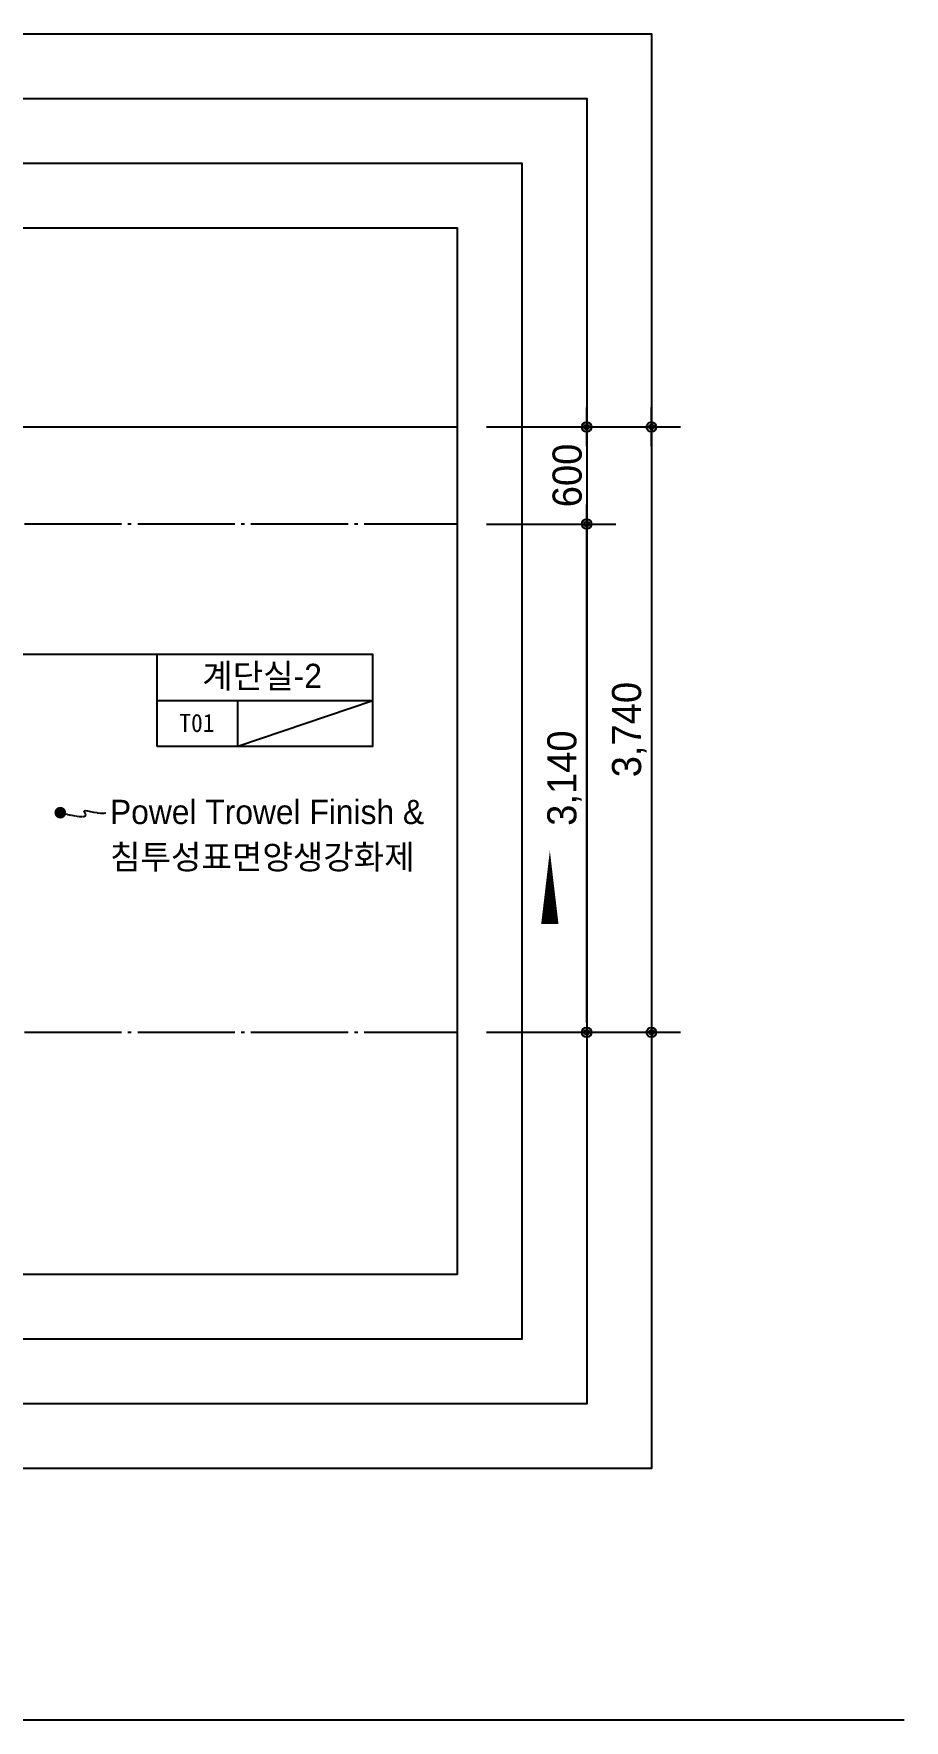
# Model space of a CAD drawing. Header units: millimetres. Extents: x 252711992 to 505989238, y 504776675 to 1009617600.
# Drawn here: x 252994812 to 253000192, y 504818337 to 504828757 of the extents above; entities that cross this region are included whole.
import ezdxf
from ezdxf.enums import TextEntityAlignment as Align
from ezdxf.xclip import XClip

# ---------------------------------------------------------------- set-up
doc = ezdxf.new("R2010")
doc.units = ezdxf.units.MM
doc.header["$XCLIPFRAME"] = 0
doc.linetypes.add('CEN', pattern=[35, 30, -2, 1, -2])
for name, color, linetype in [('$ZCDB_AUDIT_GENERATED_600D18', 7, 'Continuous'), ('4A.TEC CEN', 1, 'CEN'), ('4A.TEC TEXT', 7, 'Continuous'), ('CEN', 1, 'CEN'), ('ROM', 7, 'Continuous'), ('SYM', 1, 'Continuous'), ('TEXT', 7, 'Continuous'), ('㈜SE&C TEXT', 7, 'Continuous')]:
    doc.layers.add(name, color=color, linetype=linetype)
doc.layers.add('DEFPOINT', color=135, linetype='Continuous', plot=False)
doc.styles.add('1', font='')
doc.styles.add('나눔고딕', font='')
doc.styles.add('돋움', font='')
doc.styles.get('1').set_extended_font_data('DotumChe')
doc.styles.get('나눔고딕').set_extended_font_data('Dotum')
doc.styles.get('돋움').set_extended_font_data('Dotum')
doc.dimstyles.new('DIM_600(외부치수)', dxfattribs={"dimscale": 400, "dimtxt": 3.3, "dimasz": 1, "dimexe": 2, "dimexo": 2, "dimgap": 1, "dimtad": 1, "dimdec": 0, "dimdsep": 46, "dimlunit": 6, "dimtxsty": '나눔고딕', "dimblk1": 'DIMDOT', "dimblk2": 'DIMDOT', "dimsah": 1, "dimcen": 2.5, "dimdle": 1.5, "dimclrd": 8, "dimclre": 8, "dimclrt": 3, "dimadec": 0, "dimazin": 0, "dimtfac": 1, "dimtdec": 0, "dimtix": 1, "dimtmove": 2, "dimatfit": 3, "dimldrblk": 'DIMDOT', "dimfxl": 1, "dimtvp": 1, "dimtolj": 1, "dimtzin": 0, "dimarcsym": 0})

# ---------------------------------------------------------------- blocks, each defined once
blk = doc.blocks.new('dwgFD3B')
at = {"layer": '4A.TEC CEN', "color": 250, "ltscale": 500}
blk.add_line((49194.51, -103936.83, -3333.33), (358000, -103936.83, -3333.33), dxfattribs=at)
blk = doc.blocks.new('A$C6C9969DE')
at = {"layer": 'ROM', "color": 0, "linetype": 'Continuous'}
for p, q in [((0, 510), (2400, 510)), ((900, 0), (900, 510))]:
    blk.add_line(p, q, dxfattribs=at)
blk.add_lwpolyline([(0, 0), (2400, 0), (2400, 1020), (0, 1020)], close=True, dxfattribs=at)
blk = doc.blocks.new('sa987w')
at = {"layer": 'CEN'}
blk.add_lwpolyline([(-193684, 4338697), (-193578, 4338673), (-193508, 4338662), (-193468, 4338661), (-193450, 4338667), (-193447, 4338679), (-193453, 4338692), (-193460, 4338704), (-193462, 4338713), (-193452, 4338716), (-193432, 4338714), (-193405, 4338709), (-193373, 4338703), (-193340, 4338697), (-193309, 4338693), (-193281, 4338692), (-193261, 4338697)], dxfattribs=at)
at = {"layer": '㈜SE&C TEXT', "color": 1, "const_width": 53.8}
blk.add_lwpolyline([(-193711, 4338697, -1), (-193657, 4338697, -1)], format="xyb", close=True, dxfattribs=at)
at = {"layer": '4A.TEC TEXT', "style": '돋움'}
for s, p in [('Powel Trowel Finish &', (-193223, 4338704)), ('침투성표면양생강화제', (-193223, 4338287))]:
    blk.add_text(s, height=225, dxfattribs=at).set_placement(p, align=Align.MIDDLE_LEFT)
blk = doc.blocks.new('DIMDOT')
at = {"color": 0}
blk.add_line((-2, 0), (2, 0), dxfattribs=at)
for radius in [0.5, 0.25]:
    blk.add_circle((0, 0), radius, dxfattribs=at)
blk = doc.blocks.new('*D854')
at = {"layer": '$ZCDB_AUDIT_GENERATED_600D18', "color": 8, "lineweight": -2, "transparency": 16777216}
for p, q in [((252997609, 504826328), (252998409, 504826328)), ((252998229, 504826268), (252998229, 504825788)), ((252997609, 504825728), (252998409, 504825728))]:
    blk.add_line(p, q, dxfattribs=at)
at = {"layer": 'Defpoints', "color": 0, "transparency": 16777216}
for p in [(252997429, 504826328, 0), (252997429, 504825728, 0), (252998229, 504825728)]:
    blk.add_point(p, dxfattribs=at)
at = {"layer": '$ZCDB_AUDIT_GENERATED_600D18', "color": 8, "lineweight": -2, "transparency": 16777216, "xscale": 60, "yscale": 60, "zscale": 60}
for p, rotation in [((252998229, 504826328), 90), ((252998229, 504825728), 270)]:
    blk.add_blockref('DIMDOT', p, dxfattribs=dict(at, rotation=rotation))
at = {"layer": '$ZCDB_AUDIT_GENERATED_600D18', "color": 3, "transparency": 16777216, "insert": (252998109, 504826028), "char_height": 180, "attachment_point": 5, "rotation": 90, "style": '나눔고딕'}
blk.add_mtext('\\A1;600', dxfattribs=at)
blk = doc.blocks.new('*D855')
at = {"layer": '$ZCDB_AUDIT_GENERATED_600D18', "color": 8, "lineweight": -2, "transparency": 16777216}
for p, q in [((252997609, 504825728), (252998409, 504825728)), ((252998229, 504822648), (252998229, 504825668)), ((252997609, 504822588), (252998409, 504822588))]:
    blk.add_line(p, q, dxfattribs=at)
at = {"layer": 'Defpoints', "color": 0, "transparency": 16777216}
for p in [(252997429, 504825728, 0), (252998229, 504825728), (252997429, 504822588, 0)]:
    blk.add_point(p, dxfattribs=at)
at = {"layer": '$ZCDB_AUDIT_GENERATED_600D18', "color": 8, "lineweight": -2, "transparency": 16777216, "xscale": 60, "yscale": 60, "zscale": 60}
for p, rotation in [((252998229, 504825728), 90), ((252998229, 504822588), 270)]:
    blk.add_blockref('DIMDOT', p, dxfattribs=dict(at, rotation=rotation))
at = {"layer": '$ZCDB_AUDIT_GENERATED_600D18', "color": 3, "transparency": 16777216, "insert": (252998092, 504824158), "char_height": 180, "attachment_point": 5, "rotation": 90, "style": '나눔고딕'}
blk.add_mtext('\\A1;3,140', dxfattribs=at)
blk = doc.blocks.new('*D856')
at = {"layer": '$ZCDB_AUDIT_GENERATED_600D18', "color": 8, "lineweight": -2, "transparency": 16777216}
for p, q in [((252997609, 504826328), (252998809, 504826328)), ((252998629, 504826268), (252998629, 504822648)), ((252997609, 504822588), (252998809, 504822588))]:
    blk.add_line(p, q, dxfattribs=at)
at = {"layer": 'Defpoints', "color": 0, "transparency": 16777216}
for p in [(252997429, 504826328, 0), (252997429, 504822588, 0), (252998629, 504822588)]:
    blk.add_point(p, dxfattribs=at)
at = {"layer": '$ZCDB_AUDIT_GENERATED_600D18', "color": 8, "lineweight": -2, "transparency": 16777216, "xscale": 60, "yscale": 60, "zscale": 60}
for p, rotation in [((252998629, 504826328), 90), ((252998629, 504822588), 270)]:
    blk.add_blockref('DIMDOT', p, dxfattribs=dict(at, rotation=rotation))
at = {"layer": '$ZCDB_AUDIT_GENERATED_600D18', "color": 3, "transparency": 16777216, "insert": (252998492, 504824458), "char_height": 180, "attachment_point": 5, "rotation": 90, "style": '나눔고딕'}
blk.add_mtext('\\A1;3,740', dxfattribs=at)

msp = doc.modelspace()

# ---------------------------------------------------------------- linework, layer by layer
msp.add_line((252996073.03, 504824355.34), (252996906.36, 504824638.67))
at = {"layer": '4A.TEC CEN', "ltscale": 20}
for p, q in [((252985654.04, 504825728.18), (252997429.04, 504825728.18)), ((252985654.04, 504822588.18), (252997429.04, 504822588.18))]:
    msp.add_line(p, q, dxfattribs=at)
at = {"layer": 'DEFPOINT'}
msp.add_line((253000191.54, 504818337.29, 3333.33), (252963991.54, 504818337.29, 3333.33), dxfattribs=at)
at = {"layer": 'DEFPOINT', "elevation": 3333.33}
for points in [[(252984454.04, 504828757.16), (252998629.04, 504828757.16), (252998629.04, 504819892.16), (252984454.04, 504819892.16)], [(252984854.04, 504828357.16), (252998229.04, 504828357.16), (252998229.04, 504820292.16), (252984854.04, 504820292.16)], [(252985254.04, 504827957.16), (252997829.04, 504827957.16), (252997829.04, 504820692.16), (252985254.04, 504820692.16)], [(252985654.04, 504827557.16), (252997429.04, 504827557.16), (252997429.04, 504821092.16), (252985654.04, 504821092.16)]]:
    msp.add_lwpolyline(points, close=True, dxfattribs=at)
at = {"layer": 'SYM'}
msp.add_lwpolyline([(252998001.17, 504823709.99, 0, 106.74, 0), (252998001.17, 504823257.12, 0, 0, 0), (252996688.22, 504823257.12, 0, 0, 0)], format="xyseb", dxfattribs=at)
at = {"layer": 'TEXT'}
msp.add_line((252995573.03, 504824922.01), (252994152.54, 504824922.01), dxfattribs=at)

# ---------------------------------------------------------------- block references
ref = msp.add_blockref('dwgFD3B', (252746521.61, 504930265.01, -1666.22))
XClip(ref).set_block_clipping_path([(239132.4286797941, -109172.850899756), (250907.4286811948, -102707.850900948)])
at = {"layer": '4A.TEC TEXT', "xscale": 0.6666666666666666, "yscale": 0.6666666666666666, "zscale": 0.6666666666666666}
msp.add_blockref('sa987w', (253124098.45, 501931479.8, 4999.55), dxfattribs=at)
at = {"layer": 'TEXT', "xscale": 0.5555555568112274, "yscale": 0.5555555568112274, "zscale": 0.5555555568112274}
msp.add_blockref('A$C6C9969DE', (252995573.03, 504824355.34), dxfattribs=at)

# ---------------------------------------------------------------- texts
at = {"layer": 'TEXT'}
for s, height, style, p in [('계단실-2', 150, '돋움', (252996222.93, 504824789.5)), ('T01', 112.5, '1', (252995820.17, 504824499.03))]:
    msp.add_text(s, height=height, dxfattribs=dict(at, style=style)).set_placement(p, align=Align.MIDDLE_CENTER)

# ---------------------------------------------------------------- dimensions: what is measured, and where the dimension line sits
at = {"layer": '$ZCDB_AUDIT_GENERATED_600D18'}
for base, p1, p2, angle, picture, middle in [((252998229.04, 504825728.18, -4999.55), (252997429.04, 504826328.18, -4999.55), (252997429.04, 504825728.18, -4999.55), 270, '*D854', (252998108.92, 504826028.18, -4999.55)), ((252998629.04, 504822588.18, -4999.55), (252997429.04, 504826328.18, -4999.55), (252997429.04, 504822588.18, -4999.55), 270, '*D856', (252998491.58, 504824458.18, -4999.55)), ((252998229.04, 504825728.18, -4999.55), (252997429.04, 504822588.18, -4999.55), (252997429.04, 504825728.18, -4999.55), 90, '*D855', (252998091.58, 504824158.18, -4999.55))]:
    dim = msp.add_linear_dim(base=base, p1=p1, p2=p2, angle=angle, dimstyle='DIM_600(외부치수)', override={"dimscale": 300, "dimtxt": 0.6, "dimasz": 0.2, "dimexe": 0.6, "dimexo": 0.6, "dimgap": 0.1, "dimdec": 1, "dimblk1": 'DIMDOT', "dimblk2": 'DIMDOT', "dimdle": 0.5}, dxfattribs=at)
    dim.commit()
    dim.dimension.update_dxf_attribs({"geometry": picture, "text_midpoint": middle})

doc.saveas('drawing.dxf')
